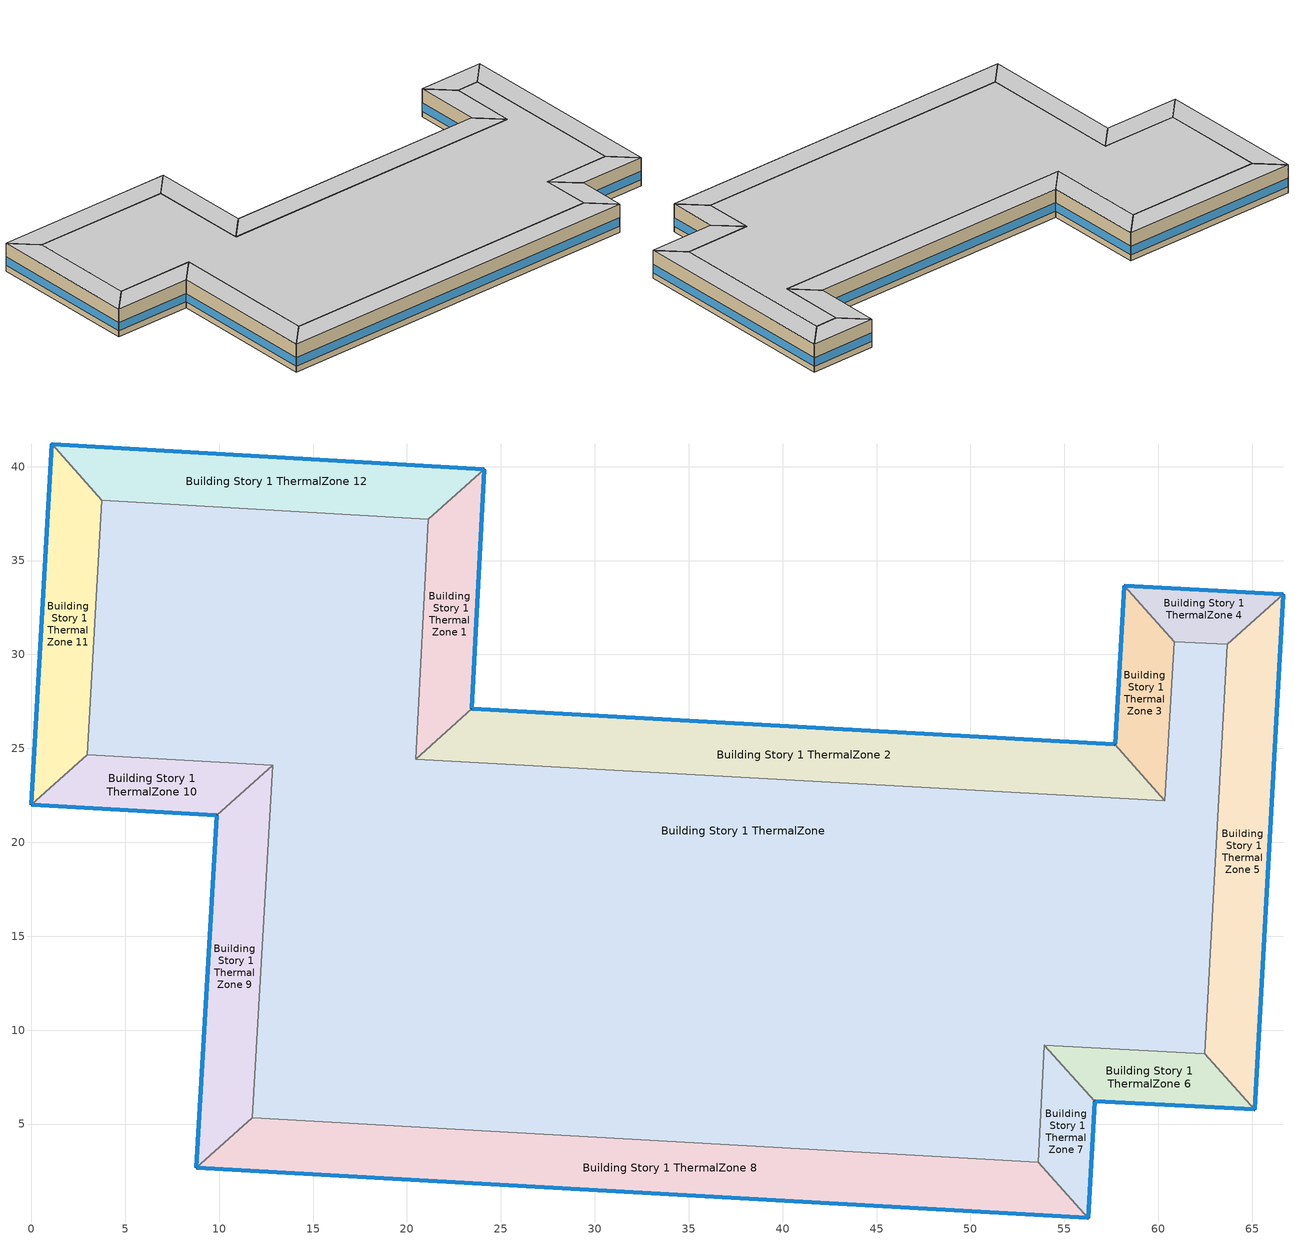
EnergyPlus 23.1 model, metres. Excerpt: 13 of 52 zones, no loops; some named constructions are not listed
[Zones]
Building Story 1 ThermalZone
 floor ground (Typical Insulated Carpeted 8in Slab Floor): 21.14,37.2 20.47,24.43 60.35,22.23 60.86,30.67 63.68,30.53 62.47,8.75 53.93,9.19 53.6,2.98 11.78,5.33 12.87,24.1 2.98,24.65 3.75,38.22 z0
 wall adiabatic (Typical Interior Wall): 12.87,24.1 11.78,5.33 53.6,2.98 53.93,9.19 62.47,8.75 63.68,30.53 60.86,30.67 60.35,22.23 20.47,24.43 21.14,37.2 3.75,38.22 2.98,24.65 12.87,24.1 z0:3.6
 ceiling adiabatic (Typical Interior Ceiling): 3.75,38.22 2.98,24.65 12.87,24.1 11.78,5.33 53.6,2.98 53.93,9.19 62.47,8.75 63.68,30.53 60.86,30.67 60.35,22.23 20.47,24.43 21.14,37.2 z3.6
Building Story 1 ThermalZone 1
 floor ground (Typical Insulated Carpeted 8in Slab Floor): 24.12,39.87 23.45,27.1 20.47,24.43 21.14,37.2 z0
 wall outside (Typical Insulated Steel Framed Exterior Wall R-12.99): 23.45,27.1 24.12,39.87 z0:3.6
 wall adiabatic (Typical Interior Wall): 24.12,39.87 21.14,37.2 20.47,24.43 23.45,27.1 z0:3.6
 window (U 0.55 SHGC 0.25): 23.45,27.12 24.11,39.85 z0.76:1.85
 ceiling adiabatic (Typical Interior Floor): 21.14,37.2 20.47,24.43 23.45,27.1 24.12,39.87 z3.6
Building Story 1 ThermalZone 10
 floor ground (Typical Insulated Carpeted 8in Slab Floor): 9.88,21.43 0,21.99 2.98,24.65 12.87,24.1 z0
 wall outside (Typical Insulated Steel Framed Exterior Wall R-12.99): 0,21.99 9.88,21.43 z0:3.6
 wall adiabatic (Typical Interior Wall): 9.88,21.43 12.87,24.1 2.98,24.65 0,21.99 z0:3.6
 window (U 0.55 SHGC 0.25): 0.03,21.99 9.86,21.44 z0.76:1.85
 ceiling adiabatic (Typical Interior Floor): 12.87,24.1 2.98,24.65 0,21.99 9.88,21.43 z3.6
Building Story 1 ThermalZone 11
 floor ground (Typical Insulated Carpeted 8in Slab Floor): 0,21.99 1.09,41.2 3.75,38.22 2.98,24.65 z0
 wall outside (Typical Insulated Steel Framed Exterior Wall R-12.99): 1.09,41.2 0,21.99 z0:3.6
 wall adiabatic (Typical Interior Wall): 0,21.99 2.98,24.65 3.75,38.22 1.09,41.2 z0:3.6
 window (U 0.55 SHGC 0.25): 1.09,41.18 0,22.02 z0.76:1.84
 ceiling adiabatic (Typical Interior Floor): 2.98,24.65 3.75,38.22 1.09,41.2 0,21.99 z3.6
Building Story 1 ThermalZone 12
 floor ground (Typical Insulated Carpeted 8in Slab Floor): 1.09,41.2 24.12,39.87 21.14,37.2 3.75,38.22 z0
 wall outside (Typical Insulated Steel Framed Exterior Wall R-12.99): 24.12,39.87 1.09,41.2 z0:3.6
 wall adiabatic (Typical Interior Wall): 1.09,41.2 3.75,38.22 21.14,37.2 24.12,39.87 z0:3.6
 window (U 0.55 SHGC 0.25): 24.09,39.87 1.11,41.2 z0.76:1.84
 ceiling adiabatic (Typical Interior Floor): 3.75,38.22 21.14,37.2 24.12,39.87 1.09,41.2 z3.6
Building Story 1 ThermalZone 2
 floor ground (Typical Insulated Carpeted 8in Slab Floor): 23.45,27.1 57.69,25.21 60.35,22.23 20.47,24.43 z0
 wall outside (Typical Insulated Steel Framed Exterior Wall R-12.99): 57.69,25.21 23.45,27.1 z0:3.6
 wall adiabatic (Typical Interior Wall): 23.45,27.1 20.47,24.43 60.35,22.23 57.69,25.21 z0:3.6
 window (U 0.55 SHGC 0.25): 57.67,25.21 23.47,27.1 z0.76:1.84
 ceiling adiabatic (Typical Interior Floor): 20.47,24.43 60.35,22.23 57.69,25.21 23.45,27.1 z3.6
Building Story 1 ThermalZone 3
 floor ground (Typical Insulated Carpeted 8in Slab Floor): 57.69,25.21 58.19,33.65 60.86,30.67 60.35,22.23 z0
 wall outside (Typical Insulated Steel Framed Exterior Wall R-12.99): 58.19,33.65 57.69,25.21 z0:3.6
 wall adiabatic (Typical Interior Wall): 57.69,25.21 60.35,22.23 60.86,30.67 58.19,33.65 z0:3.6
 window (U 0.55 SHGC 0.25): 58.19,33.63 57.69,25.24 z0.76:1.85
 ceiling adiabatic (Typical Interior Floor): 60.35,22.23 60.86,30.67 58.19,33.65 57.69,25.21 z3.6
Building Story 1 ThermalZone 4
 floor ground (Typical Insulated Carpeted 8in Slab Floor): 58.19,33.65 66.65,33.21 63.68,30.53 60.86,30.67 z0
 wall outside (Typical Insulated Steel Framed Exterior Wall R-12.99): 66.65,33.21 58.19,33.65 z0:3.6
 wall adiabatic (Typical Interior Wall): 58.19,33.65 60.86,30.67 63.68,30.53 66.65,33.21 z0:3.6
 window (U 0.55 SHGC 0.25): 66.63,33.21 58.22,33.65 z0.76:1.85
 ceiling adiabatic (Typical Interior Floor): 60.86,30.67 63.68,30.53 66.65,33.21 58.19,33.65 z3.6
Building Story 1 ThermalZone 5
 floor ground (Typical Insulated Carpeted 8in Slab Floor): 66.65,33.21 65.14,5.78 62.47,8.75 63.68,30.53 z0
 wall outside (Typical Insulated Steel Framed Exterior Wall R-12.99): 65.14,5.78 66.65,33.21 z0:3.6
 wall adiabatic (Typical Interior Wall): 66.65,33.21 63.68,30.53 62.47,8.75 65.14,5.78 z0:3.6
 window (U 0.55 SHGC 0.25): 65.15,5.8 66.65,33.18 z0.76:1.84
 ceiling adiabatic (Typical Interior Floor): 63.68,30.53 62.47,8.75 65.14,5.78 66.65,33.21 z3.6
Building Story 1 ThermalZone 6
 floor ground (Typical Insulated Carpeted 8in Slab Floor): 65.14,5.78 56.6,6.22 53.93,9.19 62.47,8.75 z0
 wall outside (Typical Insulated Steel Framed Exterior Wall R-12.99): 56.6,6.22 65.14,5.78 z0:3.6
 wall adiabatic (Typical Interior Wall): 65.14,5.78 62.47,8.75 53.93,9.19 56.6,6.22 z0:3.6
 window (U 0.55 SHGC 0.25): 56.63,6.22 65.12,5.78 z0.76:1.85
 ceiling adiabatic (Typical Interior Floor): 62.47,8.75 53.93,9.19 56.6,6.22 65.14,5.78 z3.6
Building Story 1 ThermalZone 7
 floor ground (Typical Insulated Carpeted 8in Slab Floor): 56.6,6.22 56.27,0 53.6,2.98 53.93,9.19 z0
 wall outside (Typical Insulated Steel Framed Exterior Wall R-12.99): 56.27,0 56.6,6.22 z0:3.6
 wall adiabatic (Typical Interior Wall): 56.6,6.22 53.93,9.19 53.6,2.98 56.27,0 z0:3.6
 window (U 0.55 SHGC 0.25): 56.27,0.03 56.6,6.19 z0.76:1.85
 ceiling adiabatic (Typical Interior Floor): 53.93,9.19 53.6,2.98 56.27,0 56.6,6.22 z3.6
Building Story 1 ThermalZone 8
 floor ground (Typical Insulated Carpeted 8in Slab Floor): 56.27,0 8.79,2.67 11.78,5.33 53.6,2.98 z0
 wall outside (Typical Insulated Steel Framed Exterior Wall R-12.99): 8.79,2.67 56.27,0 z0:3.6
 wall adiabatic (Typical Interior Wall): 56.27,0 53.6,2.98 11.78,5.33 8.79,2.67 z0:3.6
 window (U 0.55 SHGC 0.25): 8.82,2.66 56.24,0 z0.76:1.84
 ceiling adiabatic (Typical Interior Floor): 53.6,2.98 11.78,5.33 8.79,2.67 56.27,0 z3.6
Building Story 1 ThermalZone 9
 floor ground (Typical Insulated Carpeted 8in Slab Floor): 8.79,2.67 9.88,21.43 12.87,24.1 11.78,5.33 z0
 wall outside (Typical Insulated Steel Framed Exterior Wall R-12.99): 9.88,21.43 8.79,2.67 z0:3.6
 wall adiabatic (Typical Interior Wall): 8.79,2.67 11.78,5.33 12.87,24.1 9.88,21.43 z0:3.6
 window (U 0.55 SHGC 0.25): 9.88,21.41 8.79,2.69 z0.76:1.84
 ceiling adiabatic (Typical Interior Floor): 11.78,5.33 12.87,24.1 9.88,21.43 8.79,2.67 z3.6
[Material] Roughness=MediumSmooth; Thickness {m}=0.15; Conductivity {W/m-K}=0.12; Density {kg/m3}=540; Specific Heat {J/kg-K}=1210; Thermal Absorptance=0.9; Solar Absorptance=0.7; Visible Absorptance=0.7
Std Wood 6inch 1; Std Wood 6inch 2
[Construction]
InteriorFurnishings 1: Std Wood 6inch 1
InteriorFurnishings 2: Std Wood 6inch 2
[InternalMass]
Name | Construction | Zone or ZoneList | Space or SpaceList | Surface Area {m2}
Building Story 1 Space 1 SecondarySchool Office B  - Story Ground Mass | InteriorFurnishings 1 | Building Story 1 ThermalZone 1 | Building Story 1 Space 1 | 6.95039
Building Story 1 Space 2 SecondarySchool Office B  - Story Ground Mass | InteriorFurnishings 1 | Building Story 1 ThermalZone 2 | Building Story 1 Space 2 | 20.1626
Building Story 1 Space 3 SecondarySchool Office B  - Story Ground Mass | InteriorFurnishings 1 | Building Story 1 ThermalZone 3 | Building Story 1 Space 3 | 4.59944
Building Story 1 Space 6 SecondarySchool Office B  - Story Ground Mass | InteriorFurnishings 1 | Building Story 1 ThermalZone 6 | Building Story 1 Space 6 | 4.6433
Building Story 1 Space 10 SecondarySchool Office C  - Story Ground Mass | InteriorFurnishings 1 | Building Story 1 ThermalZone 10 | Building Story 1 Space 10 | 0.964581
Building Story 1 Space SecondarySchool Office C  - Story Ground Mass | InteriorFurnishings 1 | Building Story 1 ThermalZone | Building Story 1 Space | 40.96
Building Story 1 Space 4 SecondarySchool Office C  - Story Ground Mass | InteriorFurnishings 1 | Building Story 1 ThermalZone 4 | Building Story 1 Space 4 | 0.550904
Building Story 1 Space 5 SecondarySchool Office C  - Story Ground Mass | InteriorFurnishings 1 | Building Story 1 ThermalZone 5 | Building Story 1 Space 5 | 2.40338
Building Story 1 Space 8 SecondarySchool Office C  - Story Ground Mass | InteriorFurnishings 1 | Building Story 1 ThermalZone 8 | Building Story 1 Space 8 | 4.35602
Building Story 1 Space 9 SecondarySchool Office C  - Story Ground Mass | InteriorFurnishings 1 | Building Story 1 ThermalZone 9 | Building Story 1 Space 9 | 1.83152
Building Story 1 Space 11 SecondarySchool Office C  - Story Ground Mass | InteriorFurnishings 1 | Building Story 1 ThermalZone 11 | Building Story 1 Space 11 | 1.59987
Building Story 1 Space 12 SecondarySchool Office C  - Story Ground Mass | InteriorFurnishings 1 | Building Story 1 ThermalZone 12 | Building Story 1 Space 12 | 1.97557
Building Story 1 Space 7 SecondarySchool Office C  - Story Ground Mass | InteriorFurnishings 1 | Building Story 1 ThermalZone 7 | Building Story 1 Space 7 | 0.606673
Building Story 1 Space 1 SecondarySchool Office C  - Story Ground Mass | InteriorFurnishings 1 | Building Story 1 ThermalZone 1 | Building Story 1 Space 1 | 1.24996
Building Story 1 Space 2 SecondarySchool Office C  - Story Ground Mass | InteriorFurnishings 1 | Building Story 1 ThermalZone 2 | Building Story 1 Space 2 | 3.62605
Building Story 1 Space 3 SecondarySchool Office C  - Story Ground Mass | InteriorFurnishings 1 | Building Story 1 ThermalZone 3 | Building Story 1 Space 3 | 0.827164
Building Story 1 Space 6 SecondarySchool Office C  - Story Ground Mass | InteriorFurnishings 1 | Building Story 1 ThermalZone 6 | Building Story 1 Space 6 | 0.835052
Building Story 1 Space 10 SecondarySchool Restroom A  - Story Ground Mass; Building Story 1 Space 10 SecondarySchool Restroom C  - Story Ground Mass | InteriorFurnishings 1 | Building Story 1 ThermalZone 10 | Building Story 1 Space 10 | 0.380148
Building Story 1 Space SecondarySchool Restroom A  - Story Ground Mass; Building Story 1 Space SecondarySchool Restroom C  - Story Ground Mass | InteriorFurnishings 1 | Building Story 1 ThermalZone | Building Story 1 Space | 16.1426
Building Story 1 Space 4 SecondarySchool Restroom A  - Story Ground Mass; Building Story 1 Space 4 SecondarySchool Restroom C  - Story Ground Mass | InteriorFurnishings 1 | Building Story 1 ThermalZone 4 | Building Story 1 Space 4 | 0.217115
Building Story 1 Space 5 SecondarySchool Restroom A  - Story Ground Mass; Building Story 1 Space 5 SecondarySchool Restroom C  - Story Ground Mass | InteriorFurnishings 1 | Building Story 1 ThermalZone 5 | Building Story 1 Space 5 | 0.947188
Building Story 1 Space 8 SecondarySchool Restroom A  - Story Ground Mass; Building Story 1 Space 8 SecondarySchool Restroom C  - Story Ground Mass | InteriorFurnishings 1 | Building Story 1 ThermalZone 8 | Building Story 1 Space 8 | 1.71674
Building Story 1 Space 9 SecondarySchool Restroom A  - Story Ground Mass; Building Story 1 Space 9 SecondarySchool Restroom C  - Story Ground Mass | InteriorFurnishings 1 | Building Story 1 ThermalZone 9 | Building Story 1 Space 9 | 0.721815
Building Story 1 Space 11 SecondarySchool Restroom A  - Story Ground Mass; Building Story 1 Space 11 SecondarySchool Restroom C  - Story Ground Mass | InteriorFurnishings 1 | Building Story 1 ThermalZone 11 | Building Story 1 Space 11 | 0.630519
Building Story 1 Space 12 SecondarySchool Restroom A  - Story Ground Mass; Building Story 1 Space 12 SecondarySchool Restroom C  - Story Ground Mass | InteriorFurnishings 1 | Building Story 1 ThermalZone 12 | Building Story 1 Space 12 | 0.778585
Building Story 1 Space 7 SecondarySchool Restroom A  - Story Ground Mass; Building Story 1 Space 7 SecondarySchool Restroom C  - Story Ground Mass | InteriorFurnishings 1 | Building Story 1 ThermalZone 7 | Building Story 1 Space 7 | 0.239094
Building Story 1 Space 1 SecondarySchool Restroom A  - Story Ground Mass; Building Story 1 Space 1 SecondarySchool Restroom C  - Story Ground Mass | InteriorFurnishings 1 | Building Story 1 ThermalZone 1 | Building Story 1 Space 1 | 0.492617
Building Story 1 Space 2 SecondarySchool Restroom A  - Story Ground Mass; Building Story 1 Space 2 SecondarySchool Restroom C  - Story Ground Mass | InteriorFurnishings 1 | Building Story 1 ThermalZone 2 | Building Story 1 Space 2 | 1.42905
Building Story 1 Space 3 SecondarySchool Restroom A  - Story Ground Mass; Building Story 1 Space 3 SecondarySchool Restroom C  - Story Ground Mass | InteriorFurnishings 1 | Building Story 1 ThermalZone 3 | Building Story 1 Space 3 | 0.325991
Building Story 1 Space 6 SecondarySchool Restroom A  - Story Ground Mass; Building Story 1 Space 6 SecondarySchool Restroom C  - Story Ground Mass | InteriorFurnishings 1 | Building Story 1 ThermalZone 6 | Building Story 1 Space 6 | 0.3291
Building Story 1 Space 10 SecondarySchool Restroom B  - Story Ground Mass | InteriorFurnishings 1 | Building Story 1 ThermalZone 10 | Building Story 1 Space 10 | 2.11381
Building Story 1 Space SecondarySchool Restroom B  - Story Ground Mass | InteriorFurnishings 1 | Building Story 1 ThermalZone | Building Story 1 Space | 89.761
Building Story 1 Space 4 SecondarySchool Restroom B  - Story Ground Mass | InteriorFurnishings 1 | Building Story 1 ThermalZone 4 | Building Story 1 Space 4 | 1.20727
Building Story 1 Space 5 SecondarySchool Restroom B  - Story Ground Mass | InteriorFurnishings 1 | Building Story 1 ThermalZone 5 | Building Story 1 Space 5 | 5.26684
Building Story 1 Space 8 SecondarySchool Restroom B  - Story Ground Mass | InteriorFurnishings 1 | Building Story 1 ThermalZone 8 | Building Story 1 Space 8 | 9.5459
Building Story 1 Space 9 SecondarySchool Restroom B  - Story Ground Mass | InteriorFurnishings 1 | Building Story 1 ThermalZone 9 | Building Story 1 Space 9 | 4.01365
Building Story 1 Space 11 SecondarySchool Restroom B  - Story Ground Mass | InteriorFurnishings 1 | Building Story 1 ThermalZone 11 | Building Story 1 Space 11 | 3.506
Building Story 1 Space 12 SecondarySchool Restroom B  - Story Ground Mass | InteriorFurnishings 1 | Building Story 1 ThermalZone 12 | Building Story 1 Space 12 | 4.32932
Building Story 1 Space 7 SecondarySchool Restroom B  - Story Ground Mass | InteriorFurnishings 1 | Building Story 1 ThermalZone 7 | Building Story 1 Space 7 | 1.32948
Building Story 1 Space 1 SecondarySchool Restroom B  - Story Ground Mass | InteriorFurnishings 1 | Building Story 1 ThermalZone 1 | Building Story 1 Space 1 | 2.73919
Building Story 1 Space 2 SecondarySchool Restroom B  - Story Ground Mass | InteriorFurnishings 1 | Building Story 1 ThermalZone 2 | Building Story 1 Space 2 | 7.94622
Building Story 1 Space 3 SecondarySchool Restroom B  - Story Ground Mass | InteriorFurnishings 1 | Building Story 1 ThermalZone 3 | Building Story 1 Space 3 | 1.81267
Building Story 1 Space 6 SecondarySchool Restroom B  - Story Ground Mass | InteriorFurnishings 1 | Building Story 1 ThermalZone 6 | Building Story 1 Space 6 | 1.82996
Building Story 1 Space Mass | InteriorFurnishings 2 | Building Story 1 ThermalZone | Building Story 1 Space | 2376.29
Building Story 1 Space 1 Mass | InteriorFurnishings 2 | Building Story 1 ThermalZone 1 | Building Story 1 Space 1 | 72.5161
Building Story 1 Space 10 Mass | InteriorFurnishings 2 | Building Story 1 ThermalZone 10 | Building Story 1 Space 10 | 55.96
Building Story 1 Space 11 Mass | InteriorFurnishings 2 | Building Story 1 ThermalZone 11 | Building Story 1 Space 11 | 92.8161
Building Story 1 Space 12 Mass | InteriorFurnishings 2 | Building Story 1 ThermalZone 12 | Building Story 1 Space 12 | 114.612
Building Story 1 Space 2 Mass | InteriorFurnishings 2 | Building Story 1 ThermalZone 2 | Building Story 1 Space 2 | 210.365
Building Story 1 Space 3 Mass | InteriorFurnishings 2 | Building Story 1 ThermalZone 3 | Building Story 1 Space 3 | 47.9878
Building Story 1 Space 4 Mass | InteriorFurnishings 2 | Building Story 1 ThermalZone 4 | Building Story 1 Space 4 | 31.9606
Building Story 1 Space 5 Mass | InteriorFurnishings 2 | Building Story 1 ThermalZone 5 | Building Story 1 Space 5 | 139.432
Building Story 1 Space 6 Mass | InteriorFurnishings 2 | Building Story 1 ThermalZone 6 | Building Story 1 Space 6 | 48.4454
Building Story 1 Space 7 Mass | InteriorFurnishings 2 | Building Story 1 ThermalZone 7 | Building Story 1 Space 7 | 35.196
Building Story 1 Space 8 Mass | InteriorFurnishings 2 | Building Story 1 ThermalZone 8 | Building Story 1 Space 8 | 252.714
Building Story 1 Space 9 Mass | InteriorFurnishings 2 | Building Story 1 ThermalZone 9 | Building Story 1 Space 9 | 106.255
[Daylighting:Controls] Lighting Control Type=Stepped; Minimum Input Power Fraction for Continuous or ContinuousOff Dimming Control=0.3; Minimum Light Output Fraction for Continuous or ContinuousOff Dimming Control=0.2; Number of Stepped Control Steps=3; Probability Lighting will be Reset When Needed in Manual Stepped Control=1; Glare Calculation Azimuth Angle of View Direction Clockwise from Zone y-Axis {deg}=-0; Maximum Allowable Discomfort Glare Index=22; Illuminance Setpoint at Reference Point 1 {lux}=538
Name | Zone or Space | Glare Calculation Daylighting Reference Point | Daylighting Reference Point 1 | Fraction of Lights Controlled by Reference Point 1 | Daylighting Reference Point 2 | Fraction of Lights Controlled by Reference Point 2 | Illuminance Setpoint at Reference Point 2 {lux}
Building Story 1 ThermalZone 1 DaylightingControls | Building Story 1 ThermalZone 1 | Building Story 1 Space 1 Daylt Sensor 1 | Building Story 1 Space 1 Daylt Sensor 1 | 0.639 | Building Story 1 Space 1 Daylt Sensor 2 | 0.31 | 538
Building Story 1 ThermalZone 10 DaylightingControls | Building Story 1 ThermalZone 10 | Building Story 1 Space 10 Daylt Sensor 1 | Building Story 1 Space 10 Daylt Sensor 1 | 0.637
Building Story 1 ThermalZone 11 DaylightingControls | Building Story 1 ThermalZone 11 | Building Story 1 Space 11 Daylt Sensor 1 | Building Story 1 Space 11 Daylt Sensor 1 | 0.692 | Building Story 1 Space 11 Daylt Sensor 2 | 0.307 | 538
Building Story 1 ThermalZone 12 DaylightingControls | Building Story 1 ThermalZone 12 | Building Story 1 Space 12 Daylt Sensor 1 | Building Story 1 Space 12 Daylt Sensor 1 | 0.683 | Building Story 1 Space 12 Daylt Sensor 2 | 0.316 | 538
Building Story 1 ThermalZone 2 DaylightingControls | Building Story 1 ThermalZone 2 | Building Story 1 Space 2 Daylt Sensor 1 | Building Story 1 Space 2 Daylt Sensor 1 | 0.625 | Building Story 1 Space 2 Daylt Sensor 2 | 0.34 | 538
Building Story 1 ThermalZone 5 DaylightingControls | Building Story 1 ThermalZone 5 | Building Story 1 Space 5 Daylt Sensor 1 | Building Story 1 Space 5 Daylt Sensor 1 | 0.678 | Building Story 1 Space 5 Daylt Sensor 2 | 0.321 | 538
Building Story 1 ThermalZone 8 DaylightingControls | Building Story 1 ThermalZone 8 | Building Story 1 Space 8 Daylt Sensor 1 | Building Story 1 Space 8 Daylt Sensor 1 | 0.667 | Building Story 1 Space 8 Daylt Sensor 2 | 0.332 | 538
Building Story 1 ThermalZone 9 DaylightingControls | Building Story 1 ThermalZone 9 | Building Story 1 Space 9 Daylt Sensor 1 | Building Story 1 Space 9 Daylt Sensor 1 | 0.644 | Building Story 1 Space 9 Daylt Sensor 2 | 0.32 | 538
